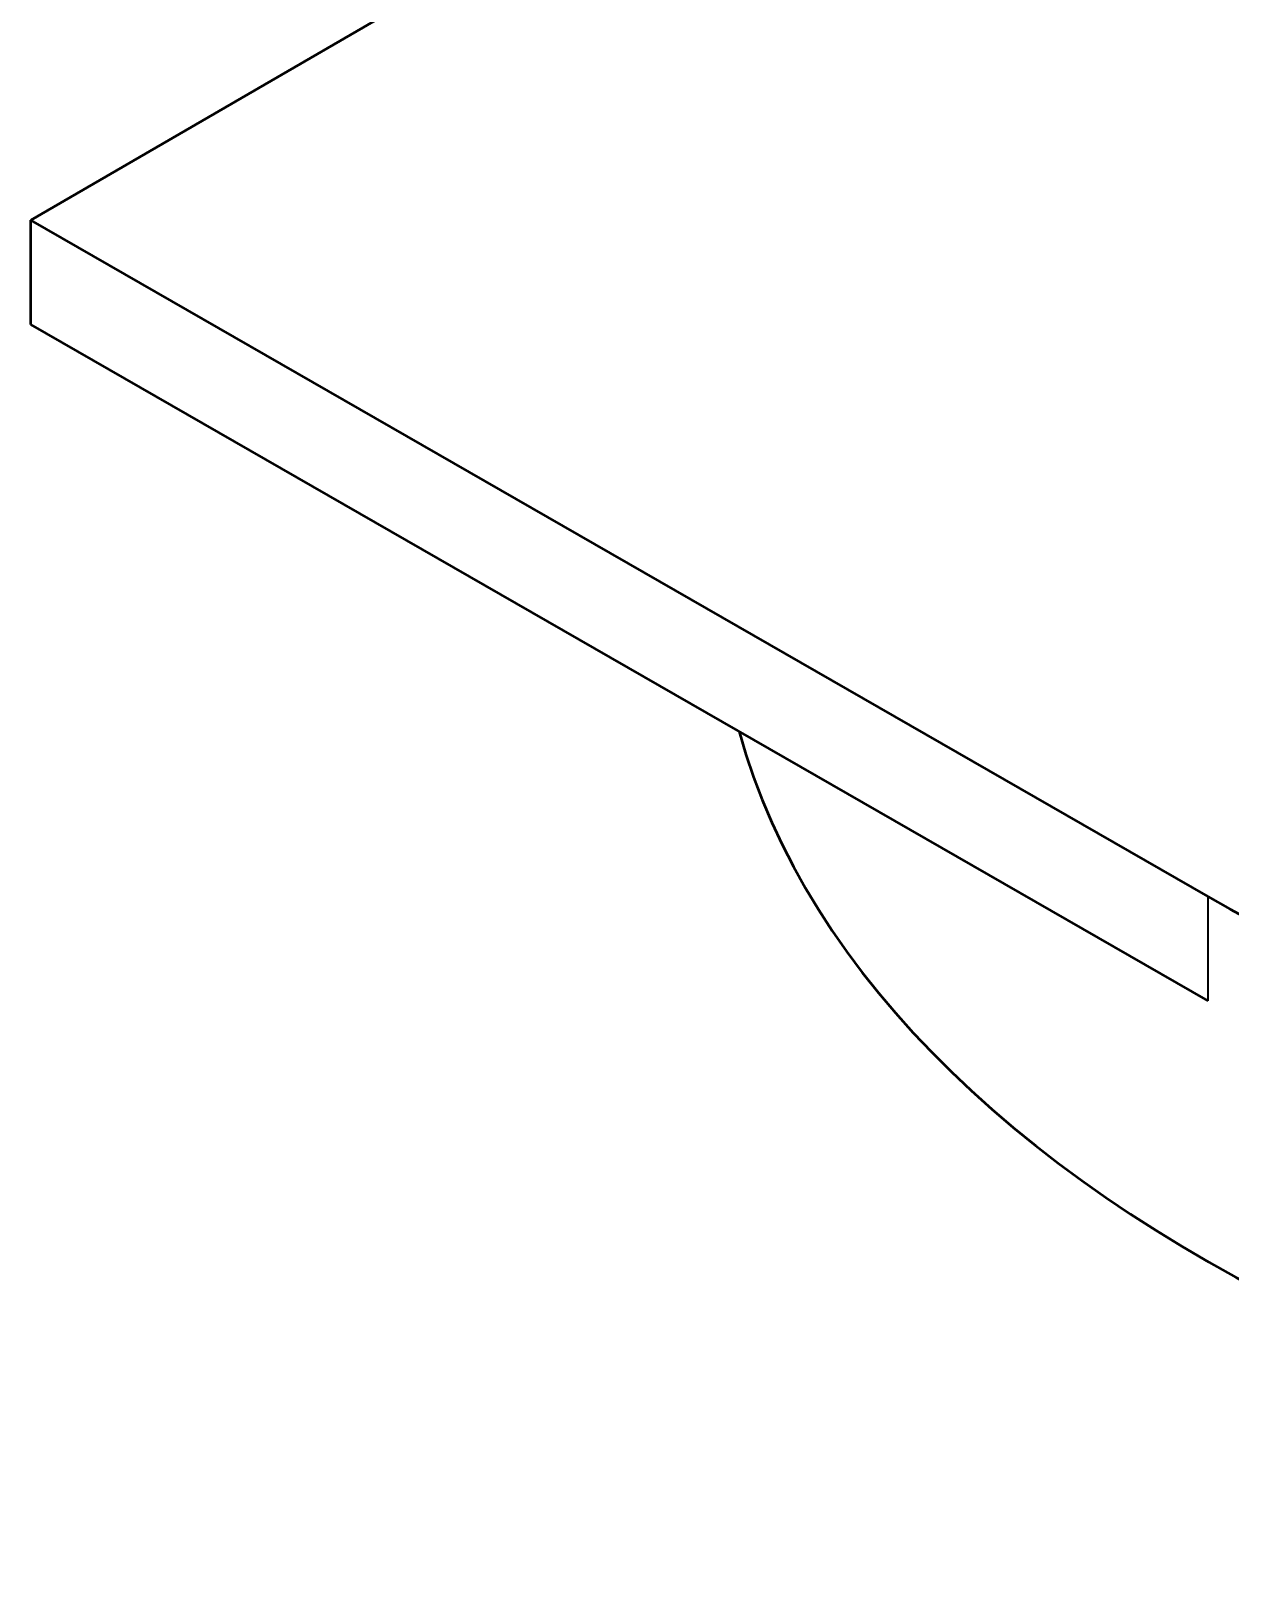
# Model space of a CAD drawing. Header units: millimetres. Extents: x 0 to 3000, y 0 to 3000.
# Drawn here: x 861.59 to 870.97, y 2147.2 to 2159.3 of the extents above; entities that cross this region are included whole.
import ezdxf

# ---------------------------------------------------------------- set-up
doc = ezdxf.new("R2010")
doc.units = ezdxf.units.MM
doc.layers.add('Visible (ANSI)', color=7, linetype='Continuous', lineweight=50)
doc.layers.add('Visible Narrow (ANSI)', color=7, linetype='Continuous', lineweight=35)

msp = doc.modelspace()

# ---------------------------------------------------------------- linework, layer by layer
at = {"layer": 'Visible (ANSI)'}
for p, q in [((861.5853, 2157.8233), (870.7557, 2163.1433)), ((870.7997, 2152.5288), (861.5853, 2157.8233)), ((861.5853, 2157.0068), (861.5853, 2157.8233)), ((870.7997, 2151.7123), (861.5853, 2157.0068))]:
    msp.add_line(p, q, dxfattribs=at)
for centre, major_axis, start_param, end_param in [((879.97, 2157.8487), (13, 0), 3.9293845, 6.251529), ((879.97, 2154.991), (-13, 0), 0.1564437, 3.1415927)]:
    msp.add_ellipse(centre, major_axis=major_axis, ratio=0.5773503, start_param=start_param, end_param=end_param, dxfattribs=at)
at = {"layer": 'Visible Narrow (ANSI)'}
msp.add_line((870.7997, 2151.7123), (870.7997, 2152.5288), dxfattribs=at)

doc.saveas('drawing.dxf')
